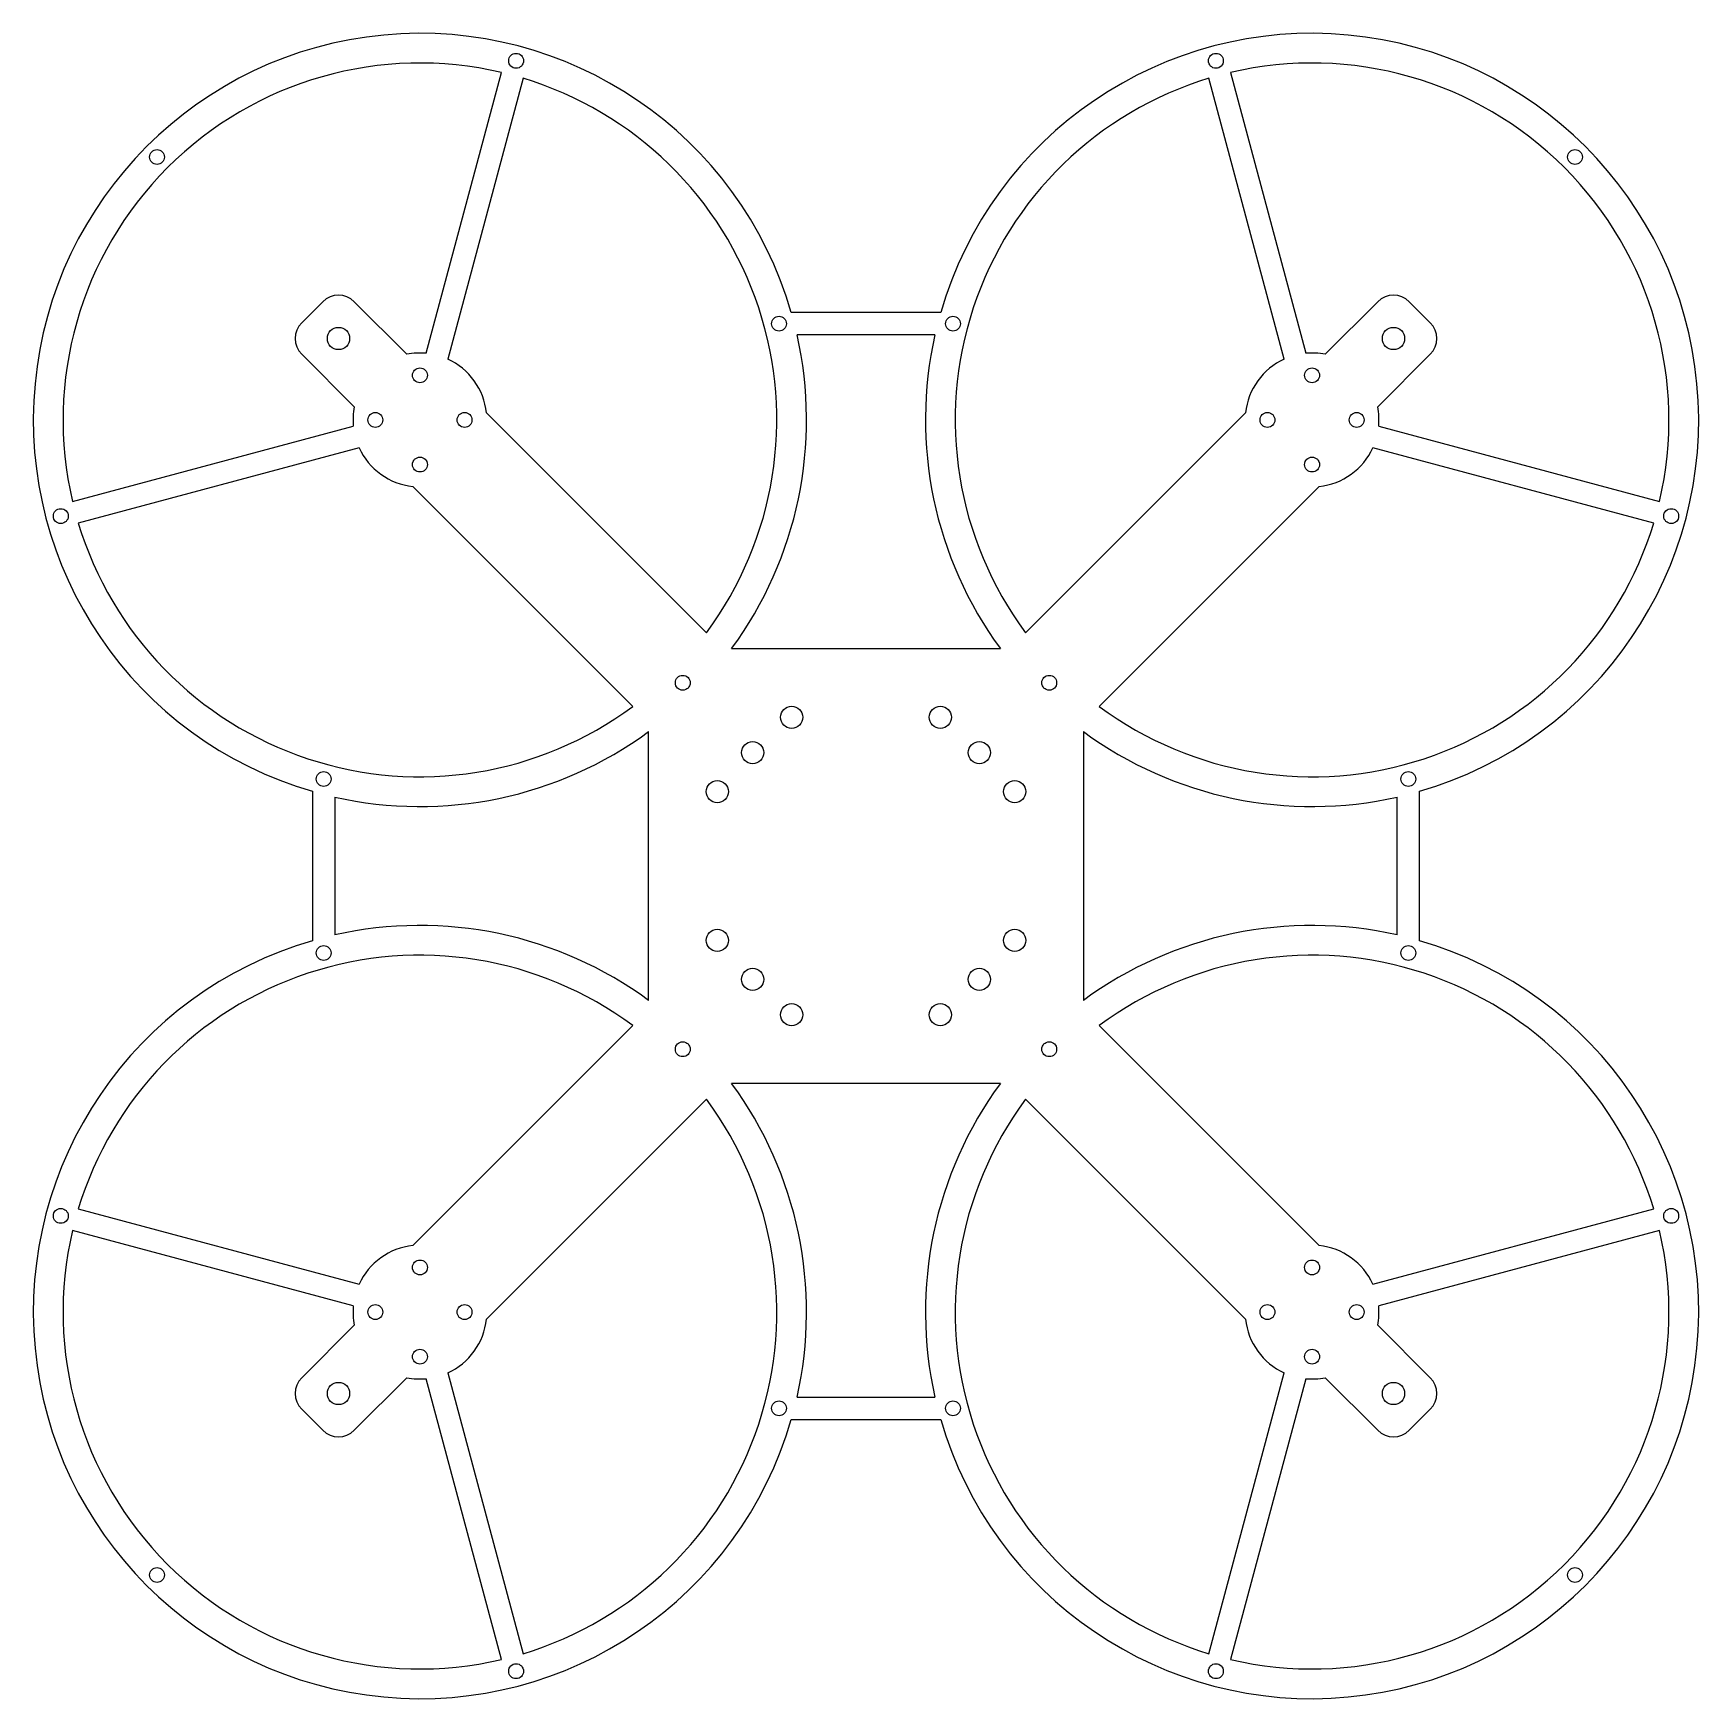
# Model space of a CAD drawing. Header units: millimetres. Extents: x -112 to 112, y -112 to 112.
import ezdxf

# ---------------------------------------------------------------- set-up
doc = ezdxf.new("R2010")
doc.units = ezdxf.units.MM

msp = doc.modelspace()

# ---------------------------------------------------------------- linework, layer by layer
at = {"color": 7, "linetype": 'Continuous', "lineweight": 25}
for p, q in [((-59.15, 68.96), (-49.03, 106.73)), ((-46.13, 105.95), (-56.25, 68.18)), ((56.25, 68.18), (46.13, 105.95)), ((49.03, 106.73), (59.15, 68.96)), ((-75.9, 73.07), (-73.07, 75.9)), ((-68.83, 75.9), (-61.76, 68.83)), ((10.05, 74.44), (-10.05, 74.44)), ((61.76, 68.83), (68.83, 75.9)), ((73.07, 75.9), (75.9, 73.07)), ((9.27, 71.44), (-9.27, 71.44)), ((-68.83, 61.76), (-75.9, 68.83)), ((75.9, 68.83), (68.83, 61.76)), ((-51.05, 60.95), (-21.47, 31.37)), ((21.47, 31.37), (51.05, 60.95)), ((-106.73, 49.03), (-68.96, 59.15)), ((68.96, 59.15), (106.73, 49.03)), ((-68.18, 56.25), (-105.95, 46.13)), ((105.95, 46.13), (68.18, 56.25)), ((-31.37, 21.47), (-60.95, 51.05)), ((60.95, 51.05), (31.37, 21.47)), ((-18.07, 29.24), (18.07, 29.24)), ((-29.24, -18.07), (-29.24, 18.07)), ((29.24, 18.07), (29.24, -18.07)), ((-74.44, 10.05), (-74.44, -10.05)), ((-71.44, 9.27), (-71.44, -9.27)), ((71.44, -9.27), (71.44, 9.27)), ((74.44, -10.05), (74.44, 10.05)), ((-60.95, -51.05), (-31.37, -21.47)), ((31.37, -21.47), (60.95, -51.05)), ((18.07, -29.24), (-18.07, -29.24)), ((-21.47, -31.37), (-51.05, -60.95)), ((51.05, -60.95), (21.47, -31.37)), ((-105.95, -46.13), (-68.18, -56.25)), ((68.18, -56.25), (105.95, -46.13)), ((-68.96, -59.15), (-106.73, -49.03)), ((106.73, -49.03), (68.96, -59.15)), ((-75.9, -68.83), (-68.83, -61.76)), ((68.83, -61.76), (75.9, -68.83)), ((-61.76, -68.83), (-68.83, -75.9)), ((-49.03, -106.73), (-59.15, -68.96)), ((-56.25, -68.18), (-46.13, -105.95)), ((46.13, -105.95), (56.25, -68.18)), ((59.15, -68.96), (49.03, -106.73)), ((68.83, -75.9), (61.76, -68.83)), ((-9.27, -71.44), (9.27, -71.44)), ((-73.07, -75.9), (-75.9, -73.07)), ((75.9, -73.07), (73.07, -75.9)), ((-10.05, -74.44), (10.05, -74.44))]:
    msp.add_line(p, q, dxfattribs=at)
for centre, radius in [((-47.06, 108.3), 1), ((47.06, 108.3), 1), ((-95.36, 95.36), 1), ((95.36, 95.36), 1), ((-11.7, 72.94), 1), ((11.7, 72.94), 1), ((-70.95, 70.95), 1.5), ((70.95, 70.95), 1.5), ((-60, 66), 1), ((60, 66), 1), ((-66, 60), 1), ((-54, 60), 1), ((54, 60), 1), ((66, 60), 1), ((-60, 54), 1), ((60, 54), 1), ((-108.3, 47.06), 1), ((108.3, 47.06), 1), ((-24.64, 24.64), 1), ((24.64, 24.64), 1), ((-10, 20), 1.5), ((10, 20), 1.5), ((-15.25, 15.25), 1.5), ((15.25, 15.25), 1.5), ((-72.94, 11.7), 1), ((-20, 10), 1.5), ((20, 10), 1.5), ((72.94, 11.7), 1), ((-20, -10), 1.5), ((20, -10), 1.5), ((-72.94, -11.7), 1), ((72.94, -11.7), 1), ((-15.25, -15.25), 1.5), ((15.25, -15.25), 1.5), ((-10, -20), 1.5), ((10, -20), 1.5), ((-24.64, -24.64), 1), ((24.64, -24.64), 1), ((-108.3, -47.06), 1), ((108.3, -47.06), 1), ((-60, -54), 1), ((60, -54), 1), ((-66, -60), 1), ((-54, -60), 1), ((54, -60), 1), ((66, -60), 1), ((-60, -66), 1), ((60, -66), 1), ((-70.95, -70.95), 1.5), ((70.95, -70.95), 1.5), ((-11.7, -72.94), 1), ((11.7, -72.94), 1), ((-95.36, -95.36), 1), ((95.36, -95.36), 1), ((-47.06, -108.3), 1), ((47.06, -108.3), 1)]:
    msp.add_circle(centre, radius, dxfattribs=at)
for centre, radius, start, end in [((-60, 60), 52, 16.1236, 253.8764), ((60, 60), 52, 286.1236, 163.8764), ((-60, 60), 48, 76.7908, 193.2092), ((60, 60), 48, 346.7908, 103.2092), ((-60, 60), 48, 323.3855, 73.2092), ((60, 60), 48, 106.7908, 216.6145), ((-70.95, 73.78), 3, 45, 135), ((70.95, 73.78), 3, 45, 135), ((-73.78, 70.95), 3, 135, 225), ((73.78, 70.95), 3, 315, 45), ((-60, 60), 52, 323.7374, 12.7101), ((60, 60), 52, 167.2899, 216.2626), ((-60, 60), 9, 84.5941, 101.251), ((-60, 60), 9, 6.0576, 65.4059), ((60, 60), 9, 114.5941, 173.9424), ((60, 60), 9, 78.749, 95.4059), ((-60, 60), 9, 168.749, 185.4059), ((60, 60), 9, 354.5941, 11.251), ((-60, 60), 9, 204.5941, 263.9424), ((60, 60), 9, 276.0576, 335.4059), ((-60, 60), 48, 196.7908, 306.6145), ((60, 60), 48, 233.3855, 343.2092), ((-60, 60), 52, 257.2899, 306.2626), ((60, 60), 52, 233.7374, 282.7101), ((-60, -60), 52, 53.7374, 102.7101), ((60, -60), 52, 77.2899, 126.2626), ((-60, -60), 52, 106.1236, 343.8764), ((60, -60), 52, 196.1236, 73.8764), ((-60, -60), 48, 53.3855, 163.2092), ((60, -60), 48, 16.7908, 126.6145), ((-60, -60), 52, 347.2899, 36.2626), ((60, -60), 52, 143.7374, 192.7101), ((-60, -60), 48, 286.7908, 36.6145), ((60, -60), 48, 143.3855, 253.2092), ((-60, -60), 48, 166.7908, 283.2092), ((60, -60), 48, 256.7908, 13.2092), ((-60, -60), 9, 96.0576, 155.4059), ((60, -60), 9, 24.5941, 83.9424), ((-60, -60), 9, 174.5941, 191.251), ((60, -60), 9, 348.749, 5.4059), ((-60, -60), 9, 294.5941, 353.9424), ((60, -60), 9, 186.0576, 245.4059), ((-73.78, -70.95), 3, 135, 225), ((-60, -60), 9, 258.749, 275.4059), ((60, -60), 9, 264.5941, 281.251), ((73.78, -70.95), 3, 315, 45), ((-70.95, -73.78), 3, 225, 315), ((70.95, -73.78), 3, 225, 315)]:
    msp.add_arc(centre, radius, start, end, dxfattribs=at)

doc.saveas('drawing.dxf')
